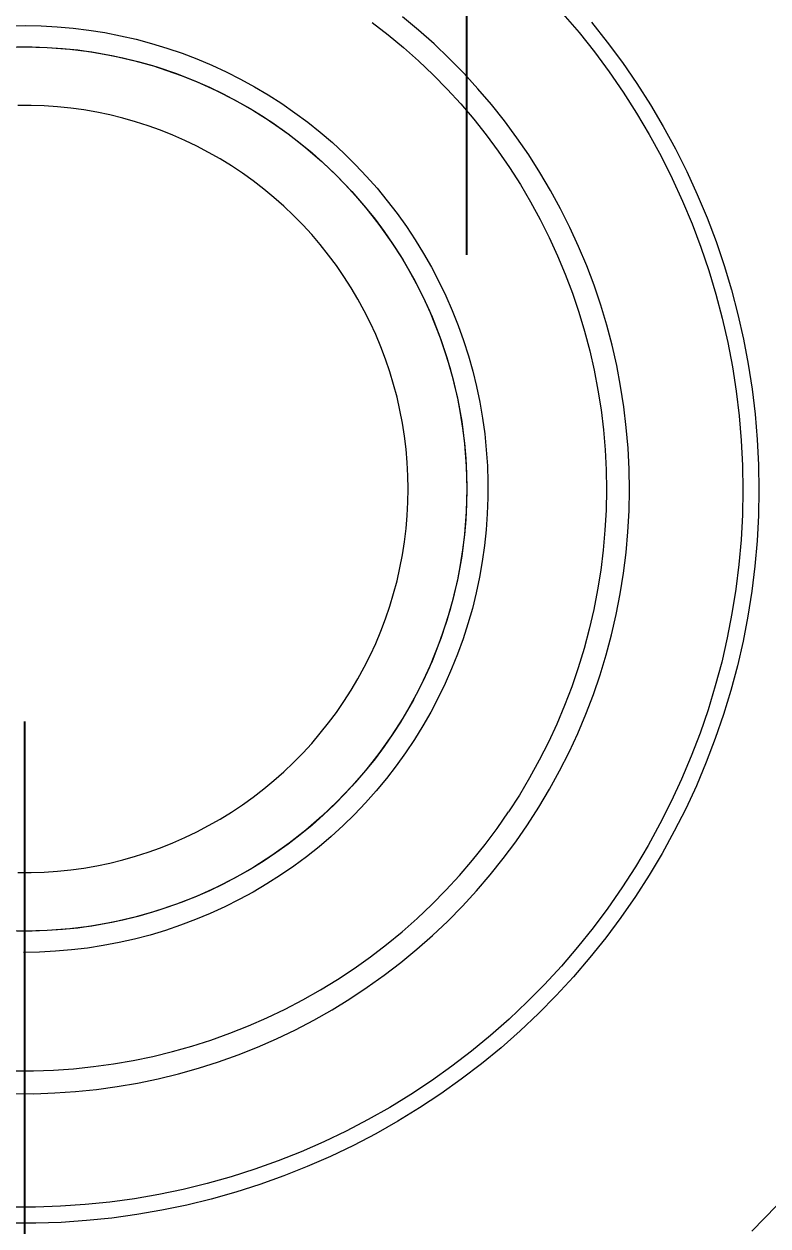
# Model space of a CAD drawing. Header units: inches. Extents: x -12 to 136, y -5 to 104.
# Drawn here: x -3.704 to -2.106, y 1.623 to 4.207 of the extents above; entities that cross this region are included whole.
import ezdxf

# ---------------------------------------------------------------- set-up
doc = ezdxf.new("R2010")
doc.units = ezdxf.units.IN
doc.layers.add('ZANO_R', color=7, linetype='Continuous', lineweight=0)
doc.layers.add('ZANO_W', color=1, linetype='Continuous', lineweight=0)
doc.styles.get("Standard").update_dxf_attribs({"font": 'ARIALUNI.TTF'})
doc.dimstyles.new('amerykanie', dxfattribs={"dimtxt": 50, "dimasz": 50, "dimexe": 0.5, "dimexo": 0.5, "dimgap": 1, "dimtad": 1, "dimdec": 0, "dimzin": 0, "dimlunit": 5, "dimtxsty": 'Standard', "dimcen": 0.09, "dimclrd": 1, "dimclre": 1, "dimclrt": 1, "dimazin": 0, "dimtfac": 1, "dimtdec": 0, "dimtmove": 0, "dimatfit": 3, "dimfxl": 1, "dimtzin": 0, "dimarcsym": 1})

# ---------------------------------------------------------------- blocks, each defined once
blk = doc.blocks.new('*D365')
at = {"layer": 'ZANO_W', "color": 1, "lineweight": -2}
for p, q in [((-3.1728, 7.6986), (-3.7036, 5.9295)), ((0.7194, 7.6986), (-3.1728, 7.6986)), ((-4.6543, 3.7071), (-4.6543, 6.4295)), ((-2.7528, 3.7105), (-2.7528, 6.4295)), ((-5.6543, 5.9295), (-6.6543, 5.9295)), ((-4.6543, 5.9295), (-2.7528, 5.9295)), ((-1.7528, 5.9295), (-0.7528, 5.9295))]:
    blk.add_line(p, q, dxfattribs=at)
at = {"layer": 'ZANO_W', "color": 1}
for points in [[(-5.6543, 5.7628), (-5.6543, 6.0961), (-4.6543, 5.9295)], [(-1.7528, 6.0961), (-1.7528, 5.7628), (-2.7528, 5.9295)]]:
    blk.add_solid(points, dxfattribs=at)
at = {"layer": 'ZANO_W', "color": 1, "insert": (-1.2267, 8.7177), "char_height": 1, "attachment_point": 5}
blk.add_mtext('1 7/8', dxfattribs=at)
blk = doc.blocks.new('*D366')
at = {"layer": 'ZANO_W', "color": 1, "lineweight": -2}
for p, q in [((-3.7035, 2.7072), (-3.7035, -0.5014)), ((14.3398, 2.7071), (14.3398, -0.5014)), ((-2.7035, -0.0014), (13.3398, -0.0014))]:
    blk.add_line(p, q, dxfattribs=at)
at = {"layer": 'ZANO_W', "color": 1}
for points in [[(-2.7035, 0.1653), (-2.7035, -0.168), (-3.7035, -0.0014)], [(13.3398, -0.168), (13.3398, 0.1653), (14.3398, -0.0014)]]:
    blk.add_solid(points, dxfattribs=at)
at = {"layer": 'ZANO_W', "color": 1, "insert": (5.3182, 1.0177), "char_height": 1, "attachment_point": 5}
blk.add_mtext('18 1/16', dxfattribs=at)

msp = doc.modelspace()

# ---------------------------------------------------------------- linework, layer by layer
at = {"layer": 'ZANO_R'}
for p, q in [((-2.8566, 4.19368), (-2.89116, 4.22233)), ((-2.54612, 4.22906), (-2.51154, 4.1885)), ((-3.73625, 4.20287), (-3.70186, 4.20341)), ((-3.70186, 4.20341), (-3.66748, 4.20275)), ((-3.66748, 4.20275), (-3.63313, 4.20092)), ((-3.63313, 4.20092), (-3.59887, 4.1979)), ((-3.59887, 4.1979), (-3.56474, 4.19369)), ((-3.56474, 4.19369), (-3.53077, 4.18831)), ((-3.53077, 4.18831), (-3.497, 4.18177)), ((-2.9562, 4.21014), (-2.92203, 4.18375)), ((-2.82306, 4.16386), (-2.8566, 4.19368)), ((-2.51154, 4.1885), (-2.47837, 4.14678)), ((-2.48476, 4.21055), (-2.45086, 4.16788)), ((-3.497, 4.18177), (-3.46349, 4.17406)), ((-3.46349, 4.17406), (-3.43026, 4.1652)), ((-3.43026, 4.1652), (-3.39735, 4.15519)), ((-2.92203, 4.18375), (-2.88879, 4.15619)), ((-2.79056, 4.1329), (-2.82306, 4.16386)), ((-2.45086, 4.16788), (-2.41844, 4.12407)), ((-3.71993, 4.15778), (-3.68711, 4.15778)), ((-3.68711, 4.15778), (-3.65431, 4.15665)), ((-3.65431, 4.15665), (-3.62156, 4.15438)), ((-3.62156, 4.15438), (-3.58892, 4.15099)), ((-3.58892, 4.15099), (-3.55641, 4.14647)), ((-3.55641, 4.14647), (-3.52407, 4.14083)), ((-3.52407, 4.14083), (-3.49195, 4.13408)), ((-3.39735, 4.15519), (-3.36481, 4.14406)), ((-3.36481, 4.14406), (-3.33267, 4.13181)), ((-2.88879, 4.15619), (-2.85651, 4.12751)), ((-2.47837, 4.14678), (-2.44667, 4.10393)), ((-3.49195, 4.13408), (-3.46008, 4.12623)), ((-3.46008, 4.12623), (-3.4285, 4.11728)), ((-3.4285, 4.11728), (-3.39725, 4.10724)), ((-3.33267, 4.13181), (-3.30098, 4.11846)), ((-3.30098, 4.11846), (-3.26976, 4.10402)), ((-2.85651, 4.12751), (-2.82525, 4.09772)), ((-2.75915, 4.10084), (-2.79056, 4.1329)), ((-2.41844, 4.12407), (-2.38756, 4.07917)), ((-3.39725, 4.10724), (-3.36637, 4.09613)), ((-3.36637, 4.09613), (-3.33588, 4.08397)), ((-3.33588, 4.08397), (-3.30584, 4.07076)), ((-3.26976, 4.10402), (-3.23906, 4.08852)), ((-3.23906, 4.08852), (-3.20892, 4.07196)), ((-2.82525, 4.09772), (-2.79503, 4.06688)), ((-2.72886, 4.06771), (-2.75915, 4.10084)), ((-2.44667, 4.10393), (-2.41647, 4.06001)), ((-3.30584, 4.07076), (-3.27626, 4.05651)), ((-3.20892, 4.07196), (-3.17936, 4.05437)), ((-2.79503, 4.06688), (-2.7659, 4.03501)), ((-2.69974, 4.03355), (-2.72886, 4.06771)), ((-2.41647, 4.06001), (-2.3878, 4.01508)), ((-2.38756, 4.07917), (-2.35824, 4.03323)), ((-3.68929, 4.03181), (-3.71776, 4.03181)), ((-3.66083, 4.03083), (-3.68929, 4.03181)), ((-3.27626, 4.05651), (-3.2472, 4.04126)), ((-3.2472, 4.04126), (-3.21868, 4.02501)), ((-3.17936, 4.05437), (-3.15043, 4.03578)), ((-3.15043, 4.03578), (-3.12216, 4.01619)), ((-2.7659, 4.03501), (-2.73788, 4.00215)), ((-2.67181, 3.99841), (-2.69974, 4.03355)), ((-2.35824, 4.03323), (-2.33053, 3.9863)), ((-3.63242, 4.02887), (-3.66083, 4.03083)), ((-3.6041, 4.02592), (-3.63242, 4.02887)), ((-3.5759, 4.022), (-3.6041, 4.02592)), ((-3.54785, 4.01711), (-3.5759, 4.022)), ((-3.51999, 4.01126), (-3.54785, 4.01711)), ((-3.49234, 4.00444), (-3.51999, 4.01126)), ((-3.21868, 4.02501), (-3.19074, 4.00779)), ((-3.19074, 4.00779), (-3.16341, 3.98961)), ((-3.12216, 4.01619), (-3.09458, 3.99564)), ((-2.3878, 4.01508), (-2.36069, 3.96919)), ((-3.46494, 3.99668), (-3.49234, 4.00444)), ((-3.43783, 3.98797), (-3.46494, 3.99668)), ((-3.41104, 3.97834), (-3.43783, 3.98797)), ((-3.16341, 3.98961), (-3.13672, 3.97051)), ((-3.09458, 3.99564), (-3.06772, 3.97416)), ((-2.73788, 4.00215), (-2.71102, 3.96835)), ((-2.64512, 3.96233), (-2.67181, 3.99841)), ((-2.33053, 3.9863), (-2.30445, 3.93845)), ((-3.3846, 3.96778), (-3.41104, 3.97834)), ((-3.35853, 3.95632), (-3.3846, 3.96778)), ((-3.33288, 3.94397), (-3.35853, 3.95632)), ((-3.13672, 3.97051), (-3.11071, 3.95049)), ((-3.06772, 3.97416), (-3.04163, 3.95175)), ((-2.71102, 3.96835), (-2.68533, 3.93364)), ((-2.61968, 3.92535), (-2.64512, 3.96233)), ((-2.36069, 3.96919), (-2.33519, 3.92238)), ((-3.30767, 3.93073), (-3.33288, 3.94397)), ((-3.28293, 3.91664), (-3.30767, 3.93073)), ((-3.11071, 3.95049), (-3.08541, 3.92958)), ((-3.08541, 3.92958), (-3.06084, 3.90782)), ((-3.04163, 3.95175), (-3.01632, 3.92846)), ((-3.01632, 3.92846), (-2.99183, 3.90431)), ((-2.68533, 3.93364), (-2.66087, 3.89806)), ((-2.30445, 3.93845), (-2.28004, 3.88972)), ((-3.25869, 3.9017), (-3.28293, 3.91664)), ((-3.06084, 3.90782), (-3.03704, 3.88522)), ((-2.99183, 3.90431), (-2.96819, 3.87933)), ((-2.59554, 3.88751), (-2.61968, 3.92535)), ((-2.33519, 3.92238), (-2.31132, 3.87473)), ((-3.23498, 3.88593), (-3.25869, 3.9017)), ((-3.21183, 3.86935), (-3.23498, 3.88593)), ((-3.03704, 3.88522), (-3.01403, 3.86181)), ((-2.96819, 3.87933), (-2.94543, 3.85355)), ((-2.66087, 3.89806), (-2.63764, 3.86166)), ((-2.57271, 3.84886), (-2.59554, 3.88751)), ((-2.28004, 3.88972), (-2.25733, 3.84018)), ((-3.18926, 3.85199), (-3.21183, 3.86935)), ((-3.16731, 3.83385), (-3.18926, 3.85199)), ((-3.01403, 3.86181), (-2.99184, 3.83762)), ((-2.94543, 3.85355), (-2.92357, 3.827)), ((-2.63764, 3.86166), (-2.61568, 3.82448)), ((-2.31132, 3.87473), (-2.2891, 3.82628)), ((-3.146, 3.81497), (-3.16731, 3.83385)), ((-2.99184, 3.83762), (-2.97051, 3.81268)), ((-2.92357, 3.827), (-2.90264, 3.79971)), ((-2.55124, 3.80945), (-2.57271, 3.84886)), ((-2.2891, 3.82628), (-2.26857, 3.77709)), ((-2.25733, 3.84018), (-2.23634, 3.78989)), ((-3.12535, 3.79537), (-3.146, 3.81497)), ((-2.97051, 3.81268), (-2.95004, 3.78702)), ((-2.90264, 3.79971), (-2.88266, 3.77171)), ((-2.61568, 3.82448), (-2.59502, 3.78656)), ((-2.53113, 3.76932), (-2.55124, 3.80945)), ((-3.10539, 3.77506), (-3.12535, 3.79537)), ((-3.08614, 3.75408), (-3.10539, 3.77506)), ((-2.95004, 3.78702), (-2.93047, 3.76067)), ((-2.59502, 3.78656), (-2.57568, 3.74796)), ((-2.26857, 3.77709), (-2.24976, 3.72722)), ((-2.23634, 3.78989), (-2.2171, 3.7389)), ((-3.06763, 3.73244), (-3.08614, 3.75408)), ((-2.93047, 3.76067), (-2.91183, 3.73365)), ((-2.88266, 3.77171), (-2.86366, 3.74304)), ((-2.57568, 3.74796), (-2.55769, 3.70871)), ((-2.51243, 3.72852), (-2.53113, 3.76932)), ((-3.04988, 3.71018), (-3.06763, 3.73244)), ((-2.91183, 3.73365), (-2.89413, 3.70601)), ((-2.86366, 3.74304), (-2.84566, 3.71374)), ((-2.49514, 3.68709), (-2.51243, 3.72852)), ((-2.24976, 3.72722), (-2.23267, 3.67673)), ((-2.2171, 3.7389), (-2.19963, 3.68728)), ((-3.03291, 3.68732), (-3.04988, 3.71018)), ((-2.89413, 3.70601), (-2.87739, 3.67778)), ((-2.84566, 3.71374), (-2.82869, 3.68382)), ((-2.55769, 3.70871), (-2.54106, 3.66886)), ((-3.01673, 3.66389), (-3.03291, 3.68732)), ((-2.87739, 3.67778), (-2.86164, 3.64898)), ((-2.82869, 3.68382), (-2.81276, 3.65334)), ((-2.47929, 3.6451), (-2.49514, 3.68709)), ((-2.23267, 3.67673), (-2.21734, 3.62568)), ((-2.19963, 3.68728), (-2.18396, 3.63508)), ((-3.00138, 3.63991), (-3.01673, 3.66389)), ((-2.86164, 3.64898), (-2.84689, 3.61966)), ((-2.81276, 3.65334), (-2.79789, 3.62233)), ((-2.54106, 3.66886), (-2.52581, 3.62846)), ((-2.46491, 3.60258), (-2.47929, 3.6451)), ((-2.98686, 3.61541), (-3.00138, 3.63991)), ((-2.84689, 3.61966), (-2.83316, 3.58985)), ((-2.79789, 3.62233), (-2.78409, 3.59083)), ((-2.52581, 3.62846), (-2.51197, 3.58756)), ((-2.21734, 3.62568), (-2.20378, 3.57414)), ((-2.18396, 3.63508), (-2.17009, 3.58238)), ((-2.97319, 3.59044), (-2.98686, 3.61541)), ((-2.45199, 3.5596), (-2.46491, 3.60258)), ((-2.9604, 3.565), (-2.97319, 3.59044)), ((-2.83316, 3.58985), (-2.82047, 3.55958)), ((-2.78409, 3.59083), (-2.7714, 3.55886)), ((-2.51197, 3.58756), (-2.49955, 3.5462)), ((-2.20378, 3.57414), (-2.192, 3.52215)), ((-2.17009, 3.58238), (-2.15805, 3.52923)), ((-2.94849, 3.53914), (-2.9604, 3.565)), ((-2.82047, 3.55958), (-2.80883, 3.52889)), ((-2.7714, 3.55886), (-2.75981, 3.52648)), ((-2.49955, 3.5462), (-2.48856, 3.50444)), ((-2.44057, 3.51619), (-2.45199, 3.5596)), ((-2.93748, 3.51288), (-2.94849, 3.53914)), ((-2.80883, 3.52889), (-2.79826, 3.49782)), ((-2.75981, 3.52648), (-2.74935, 3.49372)), ((-2.43066, 3.47241), (-2.44057, 3.51619)), ((-2.192, 3.52215), (-2.18203, 3.46979)), ((-2.15805, 3.52923), (-2.14786, 3.47569)), ((-2.92738, 3.48625), (-2.93748, 3.51288)), ((-2.79826, 3.49782), (-2.78876, 3.4664)), ((-2.74935, 3.49372), (-2.74003, 3.46061)), ((-2.48856, 3.50444), (-2.47903, 3.46233)), ((-2.91821, 3.4593), (-2.92738, 3.48625)), ((-2.78876, 3.4664), (-2.78036, 3.43467)), ((-2.42226, 3.42832), (-2.43066, 3.47241)), ((-2.18203, 3.46979), (-2.17387, 3.41712)), ((-2.14786, 3.47569), (-2.13951, 3.42184)), ((-2.90997, 3.43204), (-2.91821, 3.4593)), ((-2.74003, 3.46061), (-2.73185, 3.4272)), ((-2.47903, 3.46233), (-2.47095, 3.41991)), ((-2.90268, 3.40452), (-2.90997, 3.43204)), ((-2.78036, 3.43467), (-2.77305, 3.40267)), ((-2.73185, 3.4272), (-2.72484, 3.39353)), ((-2.47095, 3.41991), (-2.46434, 3.37724)), ((-2.41539, 3.38396), (-2.42226, 3.42832)), ((-2.17387, 3.41712), (-2.16754, 3.3642)), ((-2.13951, 3.42184), (-2.13303, 3.36772)), ((-2.89635, 3.37676), (-2.90268, 3.40452)), ((-2.77305, 3.40267), (-2.76686, 3.37044)), ((-2.72484, 3.39353), (-2.71899, 3.35964)), ((-2.89097, 3.3488), (-2.89635, 3.37676)), ((-2.76686, 3.37044), (-2.76178, 3.33801)), ((-2.71899, 3.35964), (-2.71431, 3.32557)), ((-2.46434, 3.37724), (-2.4592, 3.33437)), ((-2.41005, 3.3394), (-2.41539, 3.38396)), ((-2.16754, 3.3642), (-2.16303, 3.31109)), ((-2.13303, 3.36772), (-2.12843, 3.31342)), ((-2.88657, 3.32067), (-2.89097, 3.3488)), ((-2.76178, 3.33801), (-2.75782, 3.30542)), ((-2.4592, 3.33437), (-2.45555, 3.29135)), ((-2.40626, 3.29467), (-2.41005, 3.3394)), ((-2.88313, 3.2924), (-2.88657, 3.32067)), ((-2.71431, 3.32557), (-2.71081, 3.29136)), ((-2.16303, 3.31109), (-2.16036, 3.25785)), ((-2.12843, 3.31342), (-2.1257, 3.25899)), ((-2.88068, 3.26403), (-2.88313, 3.2924)), ((-2.75782, 3.30542), (-2.755, 3.27272)), ((-2.71081, 3.29136), (-2.70849, 3.25704)), ((-2.45555, 3.29135), (-2.45339, 3.24822)), ((-2.40401, 3.24984), (-2.40626, 3.29467)), ((-2.87921, 3.2356), (-2.88068, 3.26403)), ((-2.755, 3.27272), (-2.7533, 3.23995)), ((-2.70849, 3.25704), (-2.70736, 3.22267)), ((-2.16036, 3.25785), (-2.15953, 3.20456)), ((-2.1257, 3.25899), (-2.12485, 3.2045)), ((-2.87871, 3.20713), (-2.87921, 3.2356)), ((-2.7533, 3.23995), (-2.75273, 3.20713)), ((-2.45339, 3.24822), (-2.45272, 3.20505)), ((-2.40331, 3.20496), (-2.40401, 3.24984)), ((-2.87921, 3.17866), (-2.87871, 3.20713)), ((-2.75273, 3.20713), (-2.7533, 3.17431)), ((-2.70736, 3.22267), (-2.70742, 3.18827)), ((-2.45272, 3.20505), (-2.45353, 3.16187)), ((-2.40416, 3.16009), (-2.40331, 3.20496)), ((-2.15953, 3.20456), (-2.16054, 3.15127)), ((-2.12485, 3.2045), (-2.12588, 3.15001)), ((-2.88068, 3.15022), (-2.87921, 3.17866)), ((-2.70742, 3.18827), (-2.70867, 3.1539)), ((-2.7533, 3.17431), (-2.755, 3.14153)), ((-2.70867, 3.1539), (-2.7111, 3.1196)), ((-2.45353, 3.16187), (-2.45584, 3.11876)), ((-2.40656, 3.11527), (-2.40416, 3.16009)), ((-2.88313, 3.12186), (-2.88068, 3.15022)), ((-2.755, 3.14153), (-2.75782, 3.10883)), ((-2.16054, 3.15127), (-2.16338, 3.09804)), ((-2.12588, 3.15001), (-2.12879, 3.09559)), ((-2.88657, 3.09359), (-2.88313, 3.12186)), ((-2.75782, 3.10883), (-2.76178, 3.07625)), ((-2.7111, 3.1196), (-2.71471, 3.08539)), ((-2.45584, 3.11876), (-2.45963, 3.07574)), ((-2.4105, 3.07055), (-2.40656, 3.11527)), ((-2.89097, 3.06546), (-2.88657, 3.09359)), ((-2.76178, 3.07625), (-2.76686, 3.04382)), ((-2.71471, 3.08539), (-2.7195, 3.05134)), ((-2.45963, 3.07574), (-2.46491, 3.03289)), ((-2.16338, 3.09804), (-2.16807, 3.04495)), ((-2.12879, 3.09559), (-2.13358, 3.04131)), ((-2.89635, 3.0375), (-2.89097, 3.06546)), ((-2.7195, 3.05134), (-2.72546, 3.01746)), ((-2.41599, 3.02601), (-2.4105, 3.07055)), ((-2.90268, 3.00974), (-2.89635, 3.0375)), ((-2.76686, 3.04382), (-2.77305, 3.01159)), ((-2.46491, 3.03289), (-2.47166, 2.99024)), ((-2.423, 2.98167), (-2.41599, 3.02601)), ((-2.16807, 3.04495), (-2.17458, 2.99205)), ((-2.13358, 3.04131), (-2.14024, 2.98722)), ((-2.90997, 2.98221), (-2.90268, 3.00974)), ((-2.77305, 3.01159), (-2.78036, 2.97959)), ((-2.72546, 3.01746), (-2.73259, 2.98382)), ((-2.91821, 2.95496), (-2.90997, 2.98221)), ((-2.78036, 2.97959), (-2.78876, 2.94786)), ((-2.73259, 2.98382), (-2.74088, 2.95044)), ((-2.47166, 2.99024), (-2.47988, 2.94785)), ((-2.43155, 2.93761), (-2.423, 2.98167)), ((-2.17458, 2.99205), (-2.18291, 2.9394)), ((-2.14024, 2.98722), (-2.14876, 2.93339)), ((-2.92738, 2.928), (-2.91821, 2.95496)), ((-2.78876, 2.94786), (-2.79826, 2.91644)), ((-2.74088, 2.95044), (-2.75031, 2.91737)), ((-2.47988, 2.94785), (-2.48956, 2.90577)), ((-2.93748, 2.90138), (-2.92738, 2.928)), ((-2.44161, 2.89387), (-2.43155, 2.93761)), ((-2.18291, 2.9394), (-2.19306, 2.88708)), ((-2.14876, 2.93339), (-2.15913, 2.87989)), ((-2.94849, 2.87512), (-2.93748, 2.90138)), ((-2.79826, 2.91644), (-2.80883, 2.88537)), ((-2.75031, 2.91737), (-2.76088, 2.88464)), ((-2.48956, 2.90577), (-2.50069, 2.86405)), ((-2.9604, 2.84926), (-2.94849, 2.87512)), ((-2.80883, 2.88537), (-2.82047, 2.85468)), ((-2.76088, 2.88464), (-2.77257, 2.85229)), ((-2.45317, 2.8505), (-2.44161, 2.89387)), ((-2.19306, 2.88708), (-2.20501, 2.83513)), ((-2.15913, 2.87989), (-2.17135, 2.82678)), ((-2.97319, 2.82382), (-2.9604, 2.84926)), ((-2.82047, 2.85468), (-2.83316, 2.82441)), ((-2.77257, 2.85229), (-2.78538, 2.82037)), ((-2.50069, 2.86405), (-2.51324, 2.82273)), ((-2.46623, 2.80755), (-2.45317, 2.8505)), ((-2.98686, 2.79884), (-2.97319, 2.82382)), ((-2.83316, 2.82441), (-2.84689, 2.79459)), ((-2.78538, 2.82037), (-2.79927, 2.78891)), ((-2.51324, 2.82273), (-2.52722, 2.78188)), ((-2.20501, 2.83513), (-2.21874, 2.78363)), ((-2.17135, 2.82678), (-2.18539, 2.77412)), ((-3.00138, 2.77435), (-2.98686, 2.79884)), ((-2.84689, 2.79459), (-2.86164, 2.76527)), ((-2.48076, 2.76508), (-2.46623, 2.80755)), ((-3.01673, 2.75037), (-3.00138, 2.77435)), ((-2.86164, 2.76527), (-2.87739, 2.73648)), ((-2.79927, 2.78891), (-2.81425, 2.75795)), ((-2.52722, 2.78188), (-2.5426, 2.74153)), ((-2.49674, 2.72314), (-2.48076, 2.76508)), ((-2.21874, 2.78363), (-2.23424, 2.73263)), ((-2.18539, 2.77412), (-2.20124, 2.72198)), ((-3.03291, 2.72694), (-3.01673, 2.75037)), ((-2.81425, 2.75795), (-2.83028, 2.72752)), ((-2.5426, 2.74153), (-2.55936, 2.70174)), ((-3.04988, 2.70408), (-3.03291, 2.72694)), ((-2.87739, 2.73648), (-2.89413, 2.70824)), ((-2.83028, 2.72752), (-2.84736, 2.69767)), ((-2.51417, 2.68178), (-2.49674, 2.72314)), ((-2.23424, 2.73263), (-2.2515, 2.6822)), ((-2.20124, 2.72198), (-2.21888, 2.67041)), ((-3.06763, 2.68182), (-3.04988, 2.70408)), ((-2.89413, 2.70824), (-2.91183, 2.6806)), ((-2.84736, 2.69767), (-2.86545, 2.66842)), ((-2.55936, 2.70174), (-2.57749, 2.66255)), ((-3.08614, 2.66018), (-3.06763, 2.68182)), ((-2.91183, 2.6806), (-2.93047, 2.65359)), ((-2.86545, 2.66842), (-2.88454, 2.63981)), ((-2.57749, 2.66255), (-2.59696, 2.62401)), ((-2.53301, 2.64104), (-2.51417, 2.68178)), ((-2.2515, 2.6822), (-2.27048, 2.6324)), ((-2.21888, 2.67041), (-2.23829, 2.61949)), ((-3.12535, 2.61889), (-3.10539, 2.6392)), ((-3.10539, 2.6392), (-3.08614, 2.66018)), ((-2.93047, 2.65359), (-2.95004, 2.62724)), ((-2.88454, 2.63981), (-2.90461, 2.61188)), ((-2.55325, 2.60097), (-2.53301, 2.64104)), ((-3.146, 2.59928), (-3.12535, 2.61889)), ((-2.95004, 2.62724), (-2.97051, 2.60158)), ((-2.90461, 2.61188), (-2.92563, 2.58466)), ((-2.59696, 2.62401), (-2.61774, 2.58616)), ((-2.27048, 2.6324), (-2.29117, 2.58328)), ((-2.23829, 2.61949), (-2.25945, 2.56926)), ((-3.16731, 2.5804), (-3.146, 2.59928)), ((-2.97051, 2.60158), (-2.99184, 2.57664)), ((-2.92563, 2.58466), (-2.94758, 2.55818)), ((-2.61774, 2.58616), (-2.63982, 2.54905)), ((-2.57485, 2.56163), (-2.55325, 2.60097)), ((-3.21183, 2.5449), (-3.18926, 2.56227)), ((-3.18926, 2.56227), (-3.16731, 2.5804)), ((-2.99184, 2.57664), (-3.01403, 2.55245)), ((-2.59781, 2.52306), (-2.57485, 2.56163)), ((-2.29117, 2.58328), (-2.31355, 2.5349)), ((-2.25945, 2.56926), (-2.28233, 2.5198)), ((-3.23498, 2.52833), (-3.21183, 2.5449)), ((-3.01403, 2.55245), (-3.03704, 2.52904)), ((-2.97043, 2.53248), (-2.99416, 2.50758)), ((-2.94758, 2.55818), (-2.97043, 2.53248)), ((-2.63982, 2.54905), (-2.66317, 2.51273)), ((-2.31355, 2.5349), (-2.33758, 2.48732)), ((-3.28293, 2.49762), (-3.25869, 2.51256)), ((-3.25869, 2.51256), (-3.23498, 2.52833)), ((-3.03704, 2.52904), (-3.06084, 2.50644)), ((-2.99416, 2.50758), (-3.01872, 2.48351)), ((-2.68776, 2.47723), (-2.66317, 2.51273)), ((-2.62208, 2.4853), (-2.59781, 2.52306)), ((-2.28233, 2.5198), (-2.3069, 2.47116)), ((-3.33288, 2.47029), (-3.30767, 2.48352)), ((-3.30767, 2.48352), (-3.28293, 2.49762)), ((-3.08541, 2.48467), (-3.11071, 2.46377)), ((-3.06084, 2.50644), (-3.08541, 2.48467)), ((-3.01872, 2.48351), (-3.04411, 2.4603)), ((-2.64764, 2.4484), (-2.62208, 2.4853)), ((-2.33758, 2.48732), (-2.36324, 2.4406)), ((-3.3846, 2.44647), (-3.35853, 2.45794)), ((-3.35853, 2.45794), (-3.33288, 2.47029)), ((-3.11071, 2.46377), (-3.13672, 2.44375)), ((-3.04411, 2.4603), (-3.07028, 2.43799)), ((-2.71356, 2.44261), (-2.68776, 2.47723)), ((-2.3069, 2.47116), (-2.33313, 2.42339)), ((-3.43783, 2.42628), (-3.41104, 2.43592)), ((-3.41104, 2.43592), (-3.3846, 2.44647)), ((-3.13672, 2.44375), (-3.16341, 2.42464)), ((-3.07028, 2.43799), (-3.0972, 2.41659)), ((-2.74054, 2.4089), (-2.71356, 2.44261)), ((-2.67445, 2.41241), (-2.64764, 2.4484)), ((-2.36324, 2.4406), (-2.39049, 2.3948)), ((-3.51999, 2.403), (-3.49234, 2.40981)), ((-3.49234, 2.40981), (-3.46494, 2.41758)), ((-3.46494, 2.41758), (-3.43783, 2.42628)), ((-3.19074, 2.40647), (-3.21868, 2.38924)), ((-3.16341, 2.42464), (-3.19074, 2.40647)), ((-3.0972, 2.41659), (-3.12485, 2.39613)), ((-2.76866, 2.37613), (-2.74054, 2.4089)), ((-2.7025, 2.37737), (-2.67445, 2.41241)), ((-2.33313, 2.42339), (-2.361, 2.37655)), ((-3.71776, 2.38244), (-3.68929, 2.38244)), ((-3.68929, 2.38244), (-3.66083, 2.38343)), ((-3.66083, 2.38343), (-3.63242, 2.38539)), ((-3.63242, 2.38539), (-3.6041, 2.38833)), ((-3.6041, 2.38833), (-3.5759, 2.39225)), ((-3.5759, 2.39225), (-3.54785, 2.39714)), ((-3.54785, 2.39714), (-3.51999, 2.403)), ((-3.21868, 2.38924), (-3.2472, 2.373)), ((-3.12485, 2.39613), (-3.15319, 2.37664)), ((-2.39049, 2.3948), (-2.41931, 2.34996)), ((-3.27626, 2.35774), (-3.30584, 2.3435)), ((-3.2472, 2.373), (-3.27626, 2.35774)), ((-3.18218, 2.35814), (-3.2118, 2.34065)), ((-3.15319, 2.37664), (-3.18218, 2.35814)), ((-2.7979, 2.34436), (-2.76866, 2.37613)), ((-2.73173, 2.34331), (-2.7025, 2.37737)), ((-2.361, 2.37655), (-2.39047, 2.33071)), ((-3.33588, 2.33029), (-3.36637, 2.31812)), ((-3.30584, 2.3435), (-3.33588, 2.33029)), ((-3.2118, 2.34065), (-3.242, 2.3242)), ((-2.82822, 2.31362), (-2.7979, 2.34436)), ((-2.76213, 2.31028), (-2.73173, 2.34331)), ((-2.41931, 2.34996), (-2.44966, 2.30615)), ((-2.39047, 2.33071), (-2.4215, 2.28591)), ((-3.39725, 2.30701), (-3.4285, 2.29698)), ((-3.36637, 2.31812), (-3.39725, 2.30701)), ((-3.27275, 2.30879), (-3.30401, 2.29446)), ((-3.242, 2.3242), (-3.27275, 2.30879)), ((-2.85958, 2.28394), (-2.82822, 2.31362)), ((-2.79365, 2.27832), (-2.76213, 2.31028)), ((-2.44966, 2.30615), (-2.48151, 2.26341)), ((-3.49195, 2.28017), (-3.52407, 2.27342)), ((-3.46008, 2.28803), (-3.49195, 2.28017)), ((-3.4285, 2.29698), (-3.46008, 2.28803)), ((-3.33575, 2.28121), (-3.36793, 2.26907)), ((-3.30401, 2.29446), (-3.33575, 2.28121)), ((-2.89195, 2.25536), (-2.85958, 2.28394)), ((-2.82625, 2.24747), (-2.79365, 2.27832)), ((-2.4215, 2.28591), (-2.45406, 2.24221)), ((-3.68711, 2.25648), (-3.71993, 2.25648)), ((-3.65431, 2.25761), (-3.68711, 2.25648)), ((-3.62156, 2.25988), (-3.65431, 2.25761)), ((-3.58892, 2.26327), (-3.62156, 2.25988)), ((-3.55641, 2.26779), (-3.58892, 2.26327)), ((-3.52407, 2.27342), (-3.55641, 2.26779)), ((-3.40051, 2.25805), (-3.43345, 2.24815)), ((-3.36793, 2.26907), (-3.40051, 2.25805)), ((-2.92529, 2.22791), (-2.89195, 2.25536)), ((-2.48151, 2.26341), (-2.51481, 2.22179)), ((-3.53404, 2.22537), (-3.56802, 2.22011)), ((-3.50025, 2.23181), (-3.53404, 2.22537)), ((-3.46671, 2.2394), (-3.50025, 2.23181)), ((-3.43345, 2.24815), (-3.46671, 2.2394)), ((-2.95955, 2.20163), (-2.92529, 2.22791)), ((-2.85989, 2.21776), (-2.82625, 2.24747)), ((-2.45406, 2.24221), (-2.48811, 2.19966)), ((-3.67079, 2.21139), (-3.70518, 2.21085)), ((-3.63644, 2.21311), (-3.67079, 2.21139)), ((-3.60217, 2.21602), (-3.63644, 2.21311)), ((-3.56802, 2.22011), (-3.60217, 2.21602)), ((-2.9947, 2.17655), (-2.95955, 2.20163)), ((-2.89455, 2.18923), (-2.85989, 2.21776)), ((-2.51481, 2.22179), (-2.54953, 2.18135)), ((-2.48811, 2.19966), (-2.52361, 2.15831)), ((-3.03069, 2.1527), (-2.9947, 2.17655)), ((-2.93016, 2.16192), (-2.89455, 2.18923)), ((-2.54953, 2.18135), (-2.58562, 2.14213)), ((-3.06749, 2.13011), (-3.03069, 2.1527)), ((-2.9667, 2.13585), (-2.93016, 2.16192)), ((-2.52361, 2.15831), (-2.56051, 2.11821)), ((-3.10504, 2.10879), (-3.06749, 2.13011)), ((-3.00411, 2.11105), (-2.9667, 2.13585)), ((-2.58562, 2.14213), (-2.62305, 2.10418)), ((-3.14331, 2.08879), (-3.10504, 2.10879)), ((-3.04236, 2.08756), (-3.00411, 2.11105)), ((-2.62305, 2.10418), (-2.66176, 2.06754)), ((-2.56051, 2.11821), (-2.59878, 2.0794)), ((-3.2218, 2.05281), (-3.18224, 2.07012)), ((-3.18224, 2.07012), (-3.14331, 2.08879)), ((-3.0814, 2.06541), (-3.04236, 2.08756)), ((-2.66176, 2.06754), (-2.70172, 2.03226)), ((-2.59878, 2.0794), (-2.63836, 2.04194)), ((-3.26193, 2.03687), (-3.2218, 2.05281)), ((-3.16165, 2.02521), (-3.12118, 2.04462)), ((-3.12118, 2.04462), (-3.0814, 2.06541)), ((-2.63836, 2.04194), (-2.67922, 2.00587)), ((-3.34372, 2.00919), (-3.30258, 2.02232)), ((-3.30258, 2.02232), (-3.26193, 2.03687)), ((-3.20277, 2.00721), (-3.16165, 2.02521)), ((-2.70172, 2.03226), (-2.74287, 1.99838)), ((-3.42722, 1.98722), (-3.38528, 1.99748)), ((-3.38528, 1.99748), (-3.34372, 2.00919)), ((-3.28675, 1.97552), (-3.24448, 1.99064)), ((-3.24448, 1.99064), (-3.20277, 2.00721)), ((-2.74287, 1.99838), (-2.78516, 1.96594)), ((-2.67922, 2.00587), (-2.72129, 1.97123)), ((-3.59778, 1.9608), (-3.55482, 1.96519)), ((-3.55482, 1.96519), (-3.51204, 1.97106)), ((-3.51204, 1.97106), (-3.46949, 1.97841)), ((-3.46949, 1.97841), (-3.42722, 1.98722)), ((-3.3295, 1.96187), (-3.28675, 1.97552)), ((-2.78516, 1.96594), (-2.82855, 1.93499)), ((-2.72129, 1.97123), (-2.76453, 1.93807)), ((-3.72719, 1.95654), (-3.68401, 1.95647)), ((-3.68401, 1.95647), (-3.64086, 1.95789)), ((-3.64086, 1.95789), (-3.59778, 1.9608)), ((-3.46025, 1.92988), (-3.41631, 1.93903)), ((-3.41631, 1.93903), (-3.37271, 1.9497)), ((-3.37271, 1.9497), (-3.3295, 1.96187)), ((-3.5936, 1.91157), (-3.54895, 1.91614)), ((-3.54895, 1.91614), (-3.50448, 1.92224)), ((-3.50448, 1.92224), (-3.46025, 1.92988)), ((-2.82855, 1.93499), (-2.87298, 1.90554)), ((-2.76453, 1.93807), (-2.80889, 1.90641)), ((-3.72813, 1.90715), (-3.68324, 1.90707)), ((-3.68324, 1.90707), (-3.63838, 1.90855)), ((-3.63838, 1.90855), (-3.5936, 1.91157)), ((-2.87298, 1.90554), (-2.9184, 1.87765)), ((-2.80889, 1.90641), (-2.85432, 1.87631)), ((-2.9184, 1.87765), (-2.96476, 1.85134)), ((-2.85432, 1.87631), (-2.90076, 1.84779)), ((-2.96476, 1.85134), (-3.01199, 1.82665)), ((-2.90076, 1.84779), (-2.94816, 1.82089)), ((-3.01199, 1.82665), (-3.06005, 1.80361)), ((-2.94816, 1.82089), (-2.99646, 1.79564)), ((-3.06005, 1.80361), (-3.10888, 1.78223)), ((-2.99646, 1.79564), (-3.0456, 1.77208)), ((-3.15842, 1.76256), (-3.2086, 1.7446)), ((-3.10888, 1.78223), (-3.15842, 1.76256)), ((-3.0456, 1.77208), (-3.09552, 1.75023)), ((-3.2086, 1.7446), (-3.25938, 1.72839)), ((-3.09552, 1.75023), (-3.14617, 1.73011)), ((-3.31068, 1.71394), (-3.36246, 1.70127)), ((-3.25938, 1.72839), (-3.31068, 1.71394)), ((-3.19749, 1.71175), (-3.2494, 1.69518)), ((-3.14617, 1.73011), (-3.19749, 1.71175)), ((-3.46716, 1.68133), (-3.51996, 1.67408)), ((-3.41464, 1.6904), (-3.46716, 1.68133)), ((-3.36246, 1.70127), (-3.41464, 1.6904)), ((-3.30186, 1.6804), (-3.3548, 1.66745)), ((-3.2494, 1.69518), (-3.30186, 1.6804)), ((-3.67944, 1.66332), (-3.73274, 1.66341)), ((-3.62617, 1.66507), (-3.67944, 1.66332)), ((-3.57299, 1.66866), (-3.62617, 1.66507)), ((-3.51996, 1.67408), (-3.57299, 1.66866)), ((-3.40815, 1.65633), (-3.46185, 1.64706)), ((-3.3548, 1.66745), (-3.40815, 1.65633)), ((-2.08624, 1.66638), (-2.14039, 1.61147)), ((-3.6789, 1.62864), (-3.7334, 1.62873)), ((-3.62443, 1.63043), (-3.6789, 1.62864)), ((-3.57006, 1.6341), (-3.62443, 1.63043)), ((-3.51584, 1.63965), (-3.57006, 1.6341)), ((-3.46185, 1.64706), (-3.51584, 1.63965))]:
    msp.add_line(p, q, dxfattribs=at)
msp.add_circle((-3.70347, 3.20722), 0.95069, dxfattribs=at)

# ---------------------------------------------------------------- dimensions: what is measured, and where the dimension line sits
at = {"layer": 'ZANO_W'}
for base, p1, p2, picture, middle in [((-2.75279, 5.92948), (-4.65431, 3.20713), (-2.75279, 3.21045), '*D365', (-2.67282, 8.71767)), ((14.33982, -0.00138), (-3.70347, 3.20722), (14.33982, 3.20709), '*D366', (5.31818, 1.01772))]:
    dim = msp.add_linear_dim(base=base, p1=p1, p2=p2, dimstyle='amerykanie', override={"dimtxt": 1, "dimasz": 1, "dimgap": 0.5, "dimdec": 4, "dimaunit": 1, "dimadec": 1, "dimtdec": 4, "dimtmove": 1, "dimfrac": 2}, dxfattribs=at)
    dim.commit()
    dim.dimension.update_dxf_attribs({"geometry": picture, "text_midpoint": middle})

doc.saveas('drawing.dxf')
